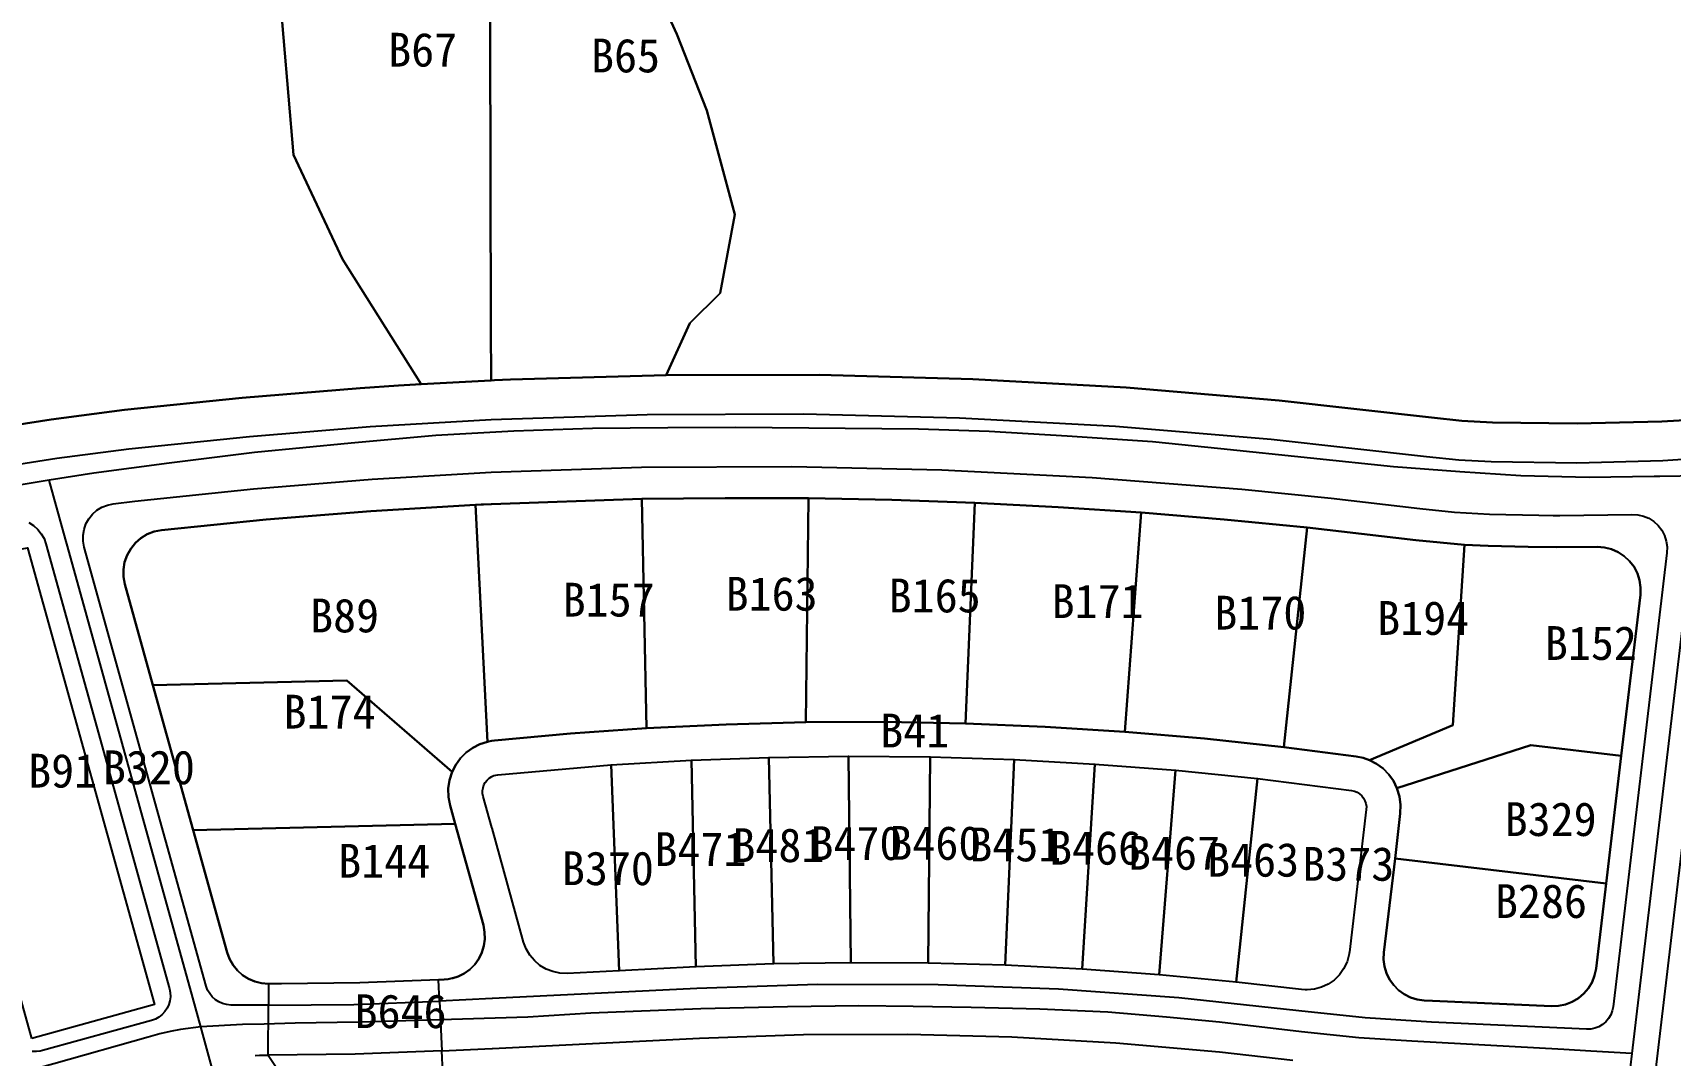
# Model space of a CAD drawing. Header units: metres. Extents: x 446275 to 447851, y 3131842 to 3133549.
# Drawn here: x 446872.9 to 447163.6, y 3132995.6 to 3133177.2 of the extents above; entities that cross this region are included whole.
import ezdxf

# ---------------------------------------------------------------- set-up
doc = ezdxf.new("R2010")
doc.units = ezdxf.units.M
for name, color, linetype in [('00_계획선-도로', 7, 'Continuous'), ('00_계획선-획지명', 7, 'Continuous'), ('00_계획선-획지선', 7, 'Continuous')]:
    doc.layers.add(name, color=color, linetype=linetype)

msp = doc.modelspace()

# ---------------------------------------------------------------- linework, layer by layer
at = {"layer": '00_계획선-도로'}
for points in [[(447168.89, 3133098.47), (447161.73, 3133098.36), (447160.76, 3133098.34), (447149.19, 3133098.15), (447137.05, 3133098.49), (447126.22, 3133099.15), (447114.47, 3133100.04), (447099.76, 3133101.6), (447083.82, 3133103.24), (447071.7, 3133104.5), (447056.54, 3133105.5), (447042.67, 3133106.34), (447030.16, 3133106.75), (446997.64, 3133107.06), (446985.63, 3133107), (446972.29, 3133106.86), (446958.31, 3133106.41), (446944.49, 3133105.63), (446929.43, 3133104.29), (446912.26, 3133102.62), (446897.11, 3133100.71), (446883.75, 3133098.92), (446875.84, 3133097.7)], [(447168.89, 3133098.47), (447167.6, 3133087.52), (447167.3, 3133084.98), (447156.8, 3132995.89)], [(446875.84, 3133097.7), (446866.87, 3133096.2), (446849.97, 3133092.99), (446839.56, 3133091.28)], [(446902.76, 3133000.63), (446901.33, 3133005.77), (446879.39, 3133084.89), (446878.45, 3133088.26), (446875.84, 3133097.7)], [(447156.8, 3132995.89), (447149.53, 3132996.29), (447144.72, 3132996.56), (447117.75, 3132998.05), (447108.32, 3132998.68), (447098.13, 3132999.71), (447083.57, 3133001.41), (447074.15, 3133002.34), (447063.74, 3133003.19), (447051.67, 3133003.77), (447039.48, 3133004.05), (447029.2, 3133004.23), (447019.57, 3133004.31), (447006.9, 3133004.19), (446991.51, 3133003.78), (446971.97, 3133003.02), (446960.77, 3133002.32), (446943.42, 3133001.8), (446930.69, 3133001.44), (446919.49, 3133001.25), (446914.01, 3133001.1), (446910.17, 3133001.01), (446902.76, 3133000.63)], [(446902.76, 3133000.63), (446899.11, 3133000.14), (446897.33, 3132999.76), (446895.48, 3132999.36), (446893.42, 3132998.77), (446876.65, 3132994.04), (446874.26, 3132993.36), (446872.67, 3132992.93), (446868.03, 3132991.64)], [(446930.07, 3132901.23), (446928.46, 3132907.1), (446904.55, 3132994.1), (446902.76, 3133000.63)], [(447156.8, 3132995.89), (447155.89, 3132988.39), (447145.55, 3132902.4), (447144.93, 3132897.24)]]:
    msp.add_lwpolyline(points, dxfattribs=at)
at = {"layer": '00_계획선-획지선'}
for points in [[(446927.89, 3133136.92), (446919.22, 3133155.48), (446916.51, 3133186.8), (446917.44, 3133199.88), (446917.62, 3133201.04), (446917.97, 3133202.16), (446918.49, 3133203.21), (446919.16, 3133204.18), (446919.98, 3133205.02), (446920.91, 3133205.73), (446921.95, 3133206.29), (446923.06, 3133206.69), (446948.13, 3133213.46), (446954.06, 3133211.83), (446954.08, 3133203.85), (446954.25, 3133124.99), (446954.27, 3133115.41), (446954.24, 3133115.41), (446941.89, 3133114.75), (446927.89, 3133136.92)], [(446957.75, 3133115.56), (446954.86, 3133115.44), (446954.27, 3133115.41), (446954.25, 3133124.99), (446954.08, 3133203.85), (446954.06, 3133211.83), (446962.98, 3133209.38), (446979.02, 3133194.89), (446987.23, 3133176.89), (446992.57, 3133163.32), (446997.56, 3133144.87), (446994.92, 3133130.92), (446989.54, 3133125.56), (446985.35, 3133116.36), (446957.75, 3133115.56)], [(447125.32, 3133092.01), (447131.49, 3133091.66), (447140.28, 3133091.46), (447142.84, 3133091.44), (447144, 3133091.44), (447156.77, 3133091.62), (447157.82, 3133091.56), (447158.84, 3133091.33), (447159.8, 3133090.92), (447160.68, 3133090.35), (447161.45, 3133089.65), (447162.09, 3133088.82), (447162.58, 3133087.89), (447162.9, 3133086.89), (447163.05, 3133085.86), (447163.01, 3133084.81), (447153.46, 3133004.19), (447153.31, 3133003.45), (447153.04, 3133002.74), (447152.65, 3133002.09), (447152.16, 3133001.51), (447151.58, 3133001.02), (447150.93, 3133000.63), (447150.22, 3133000.35), (447149.48, 3133000.2), (447148.72, 3133000.17), (447121.22, 3133001.43), (447109.43, 3133002.21), (447097.68, 3133003.44), (447076.39, 3133005.73), (447055.03, 3133007.28), (447033.63, 3133008.08), (447012.22, 3133008.13), (446990.82, 3133007.44), (446954.51, 3133005.63), (446954.47, 3133005.63), (446945.1, 3133005.16), (446944.91, 3133008.96), (446945.94, 3133009.01), (446946.67, 3133009.08), (446947.39, 3133009.23), (446947.43, 3133009.24), (446947.48, 3133009.25), (446948.45, 3133009.57), (446949.37, 3133010.03), (446949.47, 3133010.08), (446950.48, 3133010.8), (446951.36, 3133011.68), (446952.08, 3133012.68), (446952.63, 3133013.79), (446953, 3133014.98), (446953.17, 3133016.2), (446953.13, 3133017.44), (446952.9, 3133018.66), (446947.9, 3133036.66), (446947, 3133039.91), (446946.71, 3133041.4), (446946.68, 3133042.92), (446946.9, 3133044.43), (446947.37, 3133045.88), (446948.02, 3133047.15), (446948.86, 3133048.3), (446949.87, 3133049.31), (446951.02, 3133050.14), (446952.29, 3133050.79), (446953.65, 3133051.24), (446954.33, 3133051.38), (446954.37, 3133051.38), (446954.41, 3133051.39), (446954.87, 3133051.45), (446968.35, 3133052.68), (446981.85, 3133053.63), (446996, 3133054.32), (447010.15, 3133054.69), (447024.32, 3133054.75), (447038.49, 3133054.49), (447052.65, 3133053.91), (447066.79, 3133053.02), (447080.92, 3133051.81), (447095.01, 3133050.29), (447107.87, 3133048.62), (447109.06, 3133048.38), (447110.2, 3133047.97), (447111.47, 3133047.31), (447112.62, 3133046.46), (447113.62, 3133045.43), (447114.45, 3133044.27), (447115.08, 3133042.98), (447115.53, 3133041.53), (447115.73, 3133040.02), (447115.68, 3133038.49), (447114.74, 3133030.51), (447112.76, 3133013.81), (447112.71, 3133012.57), (447112.87, 3133011.33), (447113.23, 3133010.14), (447113.78, 3133009.02), (447114.5, 3133008), (447115.38, 3133007.12), (447116.39, 3133006.39), (447117.51, 3133005.84), (447118.7, 3133005.47), (447119.94, 3133005.31), (447121.4, 3133005.24), (447142.52, 3133004.27), (447143.78, 3133004.31), (447145.03, 3133004.57), (447146.21, 3133005.03), (447147.3, 3133005.68), (447148.26, 3133006.5), (447149.08, 3133007.47), (447149.72, 3133008.56), (447150.18, 3133009.74), (447150.43, 3133010.98), (447152.22, 3133026.07), (447154.91, 3133048.76), (447158.29, 3133077.33), (447158.33, 3133078.63), (447158.16, 3133079.91), (447157.76, 3133081.14), (447157.17, 3133082.29), (447156.38, 3133083.33), (447155.44, 3133084.21), (447154.35, 3133084.92), (447153.17, 3133085.44), (447151.91, 3133085.75), (447150.61, 3133085.84), (447143.46, 3133085.8), (447138.4, 3133085.85), (447131.3, 3133086.02), (447127.08, 3133086.23), (447118.46, 3133087.05), (447099.12, 3133089.29), (447084.41, 3133090.73), (447069.68, 3133091.94), (447054.93, 3133092.92), (447040.17, 3133093.66), (447025.39, 3133094.18), (447010.62, 3133094.47), (446995.83, 3133094.52), (446981.05, 3133094.35), (446954.32, 3133093.45), (446954.29, 3133093.45), (446952.9, 3133093.38), (446952.49, 3133093.36), (446951.51, 3133093.31), (446932.9, 3133092.18), (446914.32, 3133090.68), (446895.77, 3133088.82), (446894.48, 3133088.56), (446893.25, 3133088.09), (446892.12, 3133087.41), (446891.13, 3133086.54), (446890.3, 3133085.52), (446889.66, 3133084.37), (446889.22, 3133083.12), (446889.01, 3133081.82), (446889.02, 3133080.51), (446889.27, 3133079.21), (446894.24, 3133061.29), (446901.39, 3133035.55), (446907.42, 3133013.82), (446907.85, 3133012.66), (446908.46, 3133011.59), (446909.23, 3133010.62), (446910.15, 3133009.8), (446911.19, 3133009.13), (446912.32, 3133008.64), (446913.52, 3133008.34), (446914.75, 3133008.24), (446914.74, 3133004.43), (446908.05, 3133004.48), (446907.32, 3133004.55), (446906.61, 3133004.74), (446905.94, 3133005.03), (446905.33, 3133005.43), (446904.78, 3133005.93), (446904.32, 3133006.5), (446903.96, 3133007.14), (446903.71, 3133007.83), (446882.05, 3133085.82), (446881.86, 3133086.85), (446881.85, 3133087.9), (446882.01, 3133088.93), (446882.35, 3133089.92), (446882.86, 3133090.84), (446883.51, 3133091.65), (446884.29, 3133092.35), (446885.18, 3133092.9), (446886.16, 3133093.28), (446887.18, 3133093.5), (446891.04, 3133093.96), (446912.08, 3133096.14), (446933.16, 3133097.85), (446954.28, 3133099.09), (446954.31, 3133099.09), (446980.97, 3133099.99), (447007.65, 3133100.14), (447034.32, 3133099.54), (447060.97, 3133098.19), (447087.56, 3133096.1), (447103.38, 3133094.5), (447119.17, 3133092.64), (447125.32, 3133092.01)], [(446928.66, 3133062.11), (446894.24, 3133061.29), (446889.27, 3133079.21), (446889.02, 3133080.51), (446889.01, 3133081.82), (446889.22, 3133083.12), (446889.66, 3133084.37), (446890.3, 3133085.52), (446891.13, 3133086.54), (446892.12, 3133087.41), (446893.25, 3133088.09), (446894.48, 3133088.56), (446895.77, 3133088.82), (446914.32, 3133090.68), (446932.9, 3133092.18), (446951.51, 3133093.31), (446953.65, 3133051.24), (446952.29, 3133050.79), (446951.02, 3133050.14), (446949.87, 3133049.31), (446948.86, 3133048.3), (446948.02, 3133047.15), (446947.37, 3133045.88), (446928.66, 3133062.11)], [(446952.49, 3133093.36), (446952.9, 3133093.38), (446954.29, 3133093.45), (446954.32, 3133093.45), (446981.05, 3133094.35), (446981.85, 3133053.63), (446968.35, 3133052.68), (446954.87, 3133051.45), (446954.41, 3133051.39), (446954.37, 3133051.38), (446954.33, 3133051.38), (446953.65, 3133051.24), (446951.51, 3133093.31), (446952.49, 3133093.36)], [(446981.05, 3133094.35), (446995.83, 3133094.52), (447010.62, 3133094.47), (447010.15, 3133054.69), (446996, 3133054.32), (446981.85, 3133053.63), (446981.05, 3133094.35)], [(447010.62, 3133094.47), (447025.39, 3133094.18), (447040.17, 3133093.66), (447038.49, 3133054.49), (447024.32, 3133054.75), (447010.15, 3133054.69), (447010.62, 3133094.47)], [(447040.17, 3133093.66), (447054.93, 3133092.92), (447069.68, 3133091.94), (447066.79, 3133053.02), (447052.65, 3133053.91), (447038.49, 3133054.49), (447040.17, 3133093.66)], [(447069.68, 3133091.94), (447084.41, 3133090.73), (447099.12, 3133089.29), (447095.01, 3133050.29), (447080.92, 3133051.81), (447066.79, 3133053.02), (447069.68, 3133091.94)], [(447127.08, 3133086.23), (447125.03, 3133054.21), (447110.2, 3133047.97), (447109.06, 3133048.38), (447107.87, 3133048.62), (447095.01, 3133050.29), (447099.12, 3133089.29), (447118.46, 3133087.05), (447127.08, 3133086.23)], [(447125.03, 3133054.21), (447127.08, 3133086.23), (447131.3, 3133086.02), (447138.4, 3133085.85), (447143.46, 3133085.8), (447150.61, 3133085.84), (447151.91, 3133085.75), (447153.17, 3133085.44), (447154.35, 3133084.92), (447155.44, 3133084.21), (447156.38, 3133083.33), (447157.17, 3133082.29), (447157.76, 3133081.14), (447158.16, 3133079.91), (447158.33, 3133078.63), (447158.29, 3133077.33), (447154.91, 3133048.76), (447138.85, 3133050.66), (447115.08, 3133042.98), (447114.45, 3133044.27), (447113.62, 3133045.43), (447112.62, 3133046.46), (447111.47, 3133047.31), (447110.2, 3133047.97), (447125.03, 3133054.21)], [(446872.77, 3132998.54), (446849.7, 3133081.62), (446854.68, 3133082.54), (446871.98, 3133085.65), (446894.5, 3133004.58), (446872.77, 3132998.54)], [(446894.24, 3133061.29), (446928.66, 3133062.11), (446947.37, 3133045.88), (446946.9, 3133044.43), (446946.68, 3133042.92), (446946.71, 3133041.4), (446947, 3133039.91), (446947.9, 3133036.66), (446901.39, 3133035.55), (446894.24, 3133061.29)], [(447003.58, 3133048.46), (447004.43, 3133011.78), (446990.63, 3133011.24), (446990.61, 3133011.24), (446989.88, 3133047.96), (447003.58, 3133048.46)], [(447004.43, 3133011.78), (447003.58, 3133048.46), (447017.74, 3133048.67), (447018.13, 3133012), (447004.43, 3133011.78)], [(447018.13, 3133012), (447017.74, 3133048.67), (447032.22, 3133048.54), (447031.84, 3133011.92), (447018.13, 3133012)], [(447031.84, 3133011.92), (447032.22, 3133048.54), (447047.11, 3133048.07), (447045.54, 3133011.54), (447031.84, 3133011.92)], [(447138.85, 3133050.66), (447154.91, 3133048.76), (447152.22, 3133026.07), (447114.74, 3133030.51), (447115.68, 3133038.49), (447115.73, 3133040.02), (447115.53, 3133041.53), (447115.08, 3133042.98), (447138.85, 3133050.66)], [(446954.77, 3133045.22), (446955.13, 3133045.33), (446955.49, 3133045.39), (446975.62, 3133047.12), (446977.03, 3133010.56), (446967.77, 3133010.1), (446966.49, 3133010.15), (446965.23, 3133010.41), (446964.04, 3133010.87), (446962.94, 3133011.53), (446961.96, 3133012.37), (446961.14, 3133013.36), (446960.5, 3133014.47), (446960.05, 3133015.67), (446954.44, 3133035.87), (446954.41, 3133036.01), (446952.87, 3133041.54), (446952.77, 3133042.05), (446952.77, 3133042.56), (446952.84, 3133043.07), (446953.01, 3133043.56), (446953.25, 3133044.02), (446953.57, 3133044.43), (446953.95, 3133044.77), (446954.39, 3133045.05), (446954.42, 3133045.07), (446954.77, 3133045.22)], [(446977.03, 3133010.56), (446975.62, 3133047.12), (446989.88, 3133047.96), (446990.61, 3133011.24), (446977.03, 3133010.56)], [(447045.54, 3133011.54), (447047.11, 3133048.07), (447061.44, 3133047.28), (447059.23, 3133010.85), (447045.54, 3133011.54)], [(447059.23, 3133010.85), (447061.44, 3133047.28), (447075.77, 3133046.17), (447072.9, 3133009.86), (447059.23, 3133010.85)], [(447072.9, 3133009.86), (447075.77, 3133046.17), (447090.33, 3133044.7), (447086.53, 3133008.57), (447072.9, 3133009.86)], [(447106.63, 3133013.89), (447106.61, 3133013.74), (447106.6, 3133013.68), (447106.59, 3133013.57), (447106.58, 3133013.52), (447106.57, 3133013.46), (447106.56, 3133013.4), (447106.55, 3133013.36), (447106.22, 3133012.18), (447106.18, 3133012.05), (447105.61, 3133010.89), (447104.86, 3133009.83), (447103.93, 3133008.92), (447102.87, 3133008.18), (447101.69, 3133007.63), (447100.44, 3133007.29), (447099.15, 3133007.17), (447098.8, 3133007.17), (447098.12, 3133007.23), (447086.53, 3133008.57), (447090.33, 3133044.7), (447107.03, 3133042.59), (447107.54, 3133042.47), (447108.02, 3133042.27), (447108.46, 3133041.98), (447108.85, 3133041.63), (447109.17, 3133041.22), (447109.41, 3133040.75), (447109.57, 3133040.25), (447109.65, 3133039.73), (447109.63, 3133039.21), (447106.63, 3133013.89)], [(446947.9, 3133036.66), (446952.9, 3133018.66), (446953.13, 3133017.44), (446953.17, 3133016.2), (446953, 3133014.98), (446952.63, 3133013.79), (446952.08, 3133012.68), (446951.36, 3133011.68), (446950.48, 3133010.8), (446949.47, 3133010.08), (446949.37, 3133010.03), (446948.45, 3133009.57), (446947.48, 3133009.25), (446947.43, 3133009.24), (446947.39, 3133009.23), (446946.67, 3133009.08), (446945.94, 3133009.01), (446944.91, 3133008.96), (446931, 3133008.43), (446917.09, 3133008.24), (446914.75, 3133008.24), (446913.52, 3133008.34), (446912.32, 3133008.64), (446911.19, 3133009.13), (446910.15, 3133009.8), (446909.23, 3133010.62), (446908.46, 3133011.59), (446907.85, 3133012.66), (446907.42, 3133013.82), (446901.39, 3133035.55), (446947.9, 3133036.66)], [(447152.22, 3133026.07), (447150.43, 3133010.98), (447150.18, 3133009.74), (447149.72, 3133008.56), (447149.08, 3133007.47), (447148.26, 3133006.5), (447147.3, 3133005.68), (447146.21, 3133005.03), (447145.03, 3133004.57), (447143.78, 3133004.31), (447142.52, 3133004.27), (447121.4, 3133005.24), (447119.94, 3133005.31), (447118.7, 3133005.47), (447117.51, 3133005.84), (447116.39, 3133006.39), (447115.38, 3133007.12), (447114.5, 3133008), (447113.78, 3133009.02), (447113.23, 3133010.14), (447112.87, 3133011.33), (447112.71, 3133012.57), (447112.76, 3133013.81), (447114.74, 3133030.51), (447152.22, 3133026.07)], [(446914.74, 3133004.43), (446929.93, 3133004.6), (446945.1, 3133005.16), (446945.54, 3132996.33), (446930.14, 3132995.76), (446914.72, 3132995.6), (446914.74, 3133004.43)]]:
    msp.add_lwpolyline(points, close=True, dxfattribs=at)
for points in [[(447169.28, 3133108.54), (447162.13, 3133108.14), (447147.09, 3133107.74), (447132.04, 3133107.95), (447126.62, 3133108.26), (447121.22, 3133108.81), (447094.15, 3133111.85), (447067.01, 3133114.13), (447039.81, 3133115.64), (447012.59, 3133116.38), (446985.35, 3133116.36), (446989.54, 3133125.56), (446994.92, 3133130.92), (446997.56, 3133144.87), (446992.57, 3133163.32), (446987.23, 3133176.89), (446979.02, 3133194.89)], [(446916.51, 3133186.8), (446919.22, 3133155.48), (446927.89, 3133136.92), (446941.89, 3133114.75), (446937.85, 3133114.5), (446931.03, 3133114.04), (446910.09, 3133112.32), (446889.18, 3133110.16), (446876.19, 3133108.48), (446863.25, 3133106.44)], [(446863.25, 3133106.44), (446876.19, 3133108.48), (446889.18, 3133110.16), (446910.09, 3133112.32), (446931.03, 3133114.04), (446937.85, 3133114.5), (446941.89, 3133114.75), (446954.24, 3133115.41), (446954.27, 3133115.41), (446954.86, 3133115.44), (446957.75, 3133115.56), (446985.35, 3133116.36), (447012.59, 3133116.38), (447039.81, 3133115.64), (447067.01, 3133114.13), (447094.15, 3133111.85), (447121.22, 3133108.81), (447126.62, 3133108.26), (447132.04, 3133107.95), (447147.09, 3133107.74), (447162.13, 3133108.14), (447169.28, 3133108.54)], [(447177.45, 3133102.13), (447162.26, 3133101.13), (447147.03, 3133100.73), (447131.8, 3133100.95), (447126.06, 3133101.27), (447120.34, 3133101.86), (447092.78, 3133104.94), (447065.14, 3133107.23), (447037.45, 3133108.72), (447009.73, 3133109.41), (446982, 3133109.3), (446954.29, 3133108.39), (446954.26, 3133108.39), (446932.79, 3133107.14), (446911.37, 3133105.4), (446889.98, 3133103.19), (446877.18, 3133101.54), (446864.43, 3133099.54)], [(446872.23, 3133090.15), (446873.06, 3133089.62), (446873.8, 3133088.96), (446874.42, 3133088.19), (446874.91, 3133087.33), (446875.25, 3133086.4), (446897.2, 3133007.38), (446897.33, 3133006.68), (446897.36, 3133005.96), (446897.27, 3133005.25), (446897.07, 3133004.56), (446896.77, 3133003.91), (446896.37, 3133003.32), (446895.88, 3133002.79), (446895.32, 3133002.35), (446894.69, 3133002), (446894.01, 3133001.76), (446874.64, 3132996.38), (446874.21, 3132996.28), (446873.55, 3132996.21), (446872.79, 3132996.25)], [(447184.79, 3132893.37), (447154.2, 3132899.36), (447153.47, 3132899.57), (447152.79, 3132899.89), (447152.16, 3132900.33), (447151.62, 3132900.86), (447151.18, 3132901.47), (447150.84, 3132902.15), (447150.61, 3132902.88), (447150.51, 3132903.63), (447150.54, 3132904.39), (447172.23, 3133087.47)], [(446945.73, 3132992.53), (446945.54, 3132996.33), (446954.49, 3132996.78), (446954.53, 3132996.78), (446954.53, 3132996.78), (446991.26, 3132998.61), (447009.74, 3132999.25), (447028.23, 3132999.33), (447046.72, 3132998.84), (447065.19, 3132997.78), (447083.61, 3132996.16), (447096.59, 3132994.68)], [(446912.38, 3132995.54), (446913.14, 3132995.6), (446914.72, 3132995.6), (446914.72, 3132995.6), (446918.5, 3132989.92)]]:
    msp.add_lwpolyline(points, dxfattribs=at)

# ---------------------------------------------------------------- texts
at = {"layer": '00_계획선-획지명'}
for s, p in [('B67', (446936.01, 3133171.14)), ('B65', (446972.02, 3133170.11)), ('B163', (446995.91, 3133074.52)), ('B157', (446966.99, 3133073.47)), ('B165', (447024.86, 3133074.21)), ('B171', (447053.79, 3133073.21)), ('B89', (446922.15, 3133070.66)), ('B170', (447082.67, 3133071.16)), ('B194', (447111.58, 3133070.22)), ('B152', (447141.35, 3133065.77)), ('B174', (446917.44, 3133053.58)), ('B41', (447023.36, 3133050.22)), ('B91', (446872.1, 3133043.1)), ('B320', (446885.37, 3133043.7)), ('B329', (447134.21, 3133034.5)), ('B471', (446983.28, 3133029.18)), ('B481', (446997.12, 3133029.87)), ('B470', (447010.97, 3133030.23)), ('B460', (447024.98, 3133030.27)), ('B451', (447039.18, 3133030)), ('B466', (447053.33, 3133029.41)), ('B467', (447067.34, 3133028.51)), ('B144', (446927.14, 3133027.1)), ('B370', (446966.85, 3133025.77)), ('B463', (447081.39, 3133027.28)), ('B373', (447098.28, 3133026.55)), ('B286', (447132.49, 3133019.94)), ('B646', (446930.04, 3133000.38))]:
    msp.add_text(s, height=6, dxfattribs=at).set_placement(p)

doc.saveas('drawing.dxf')
